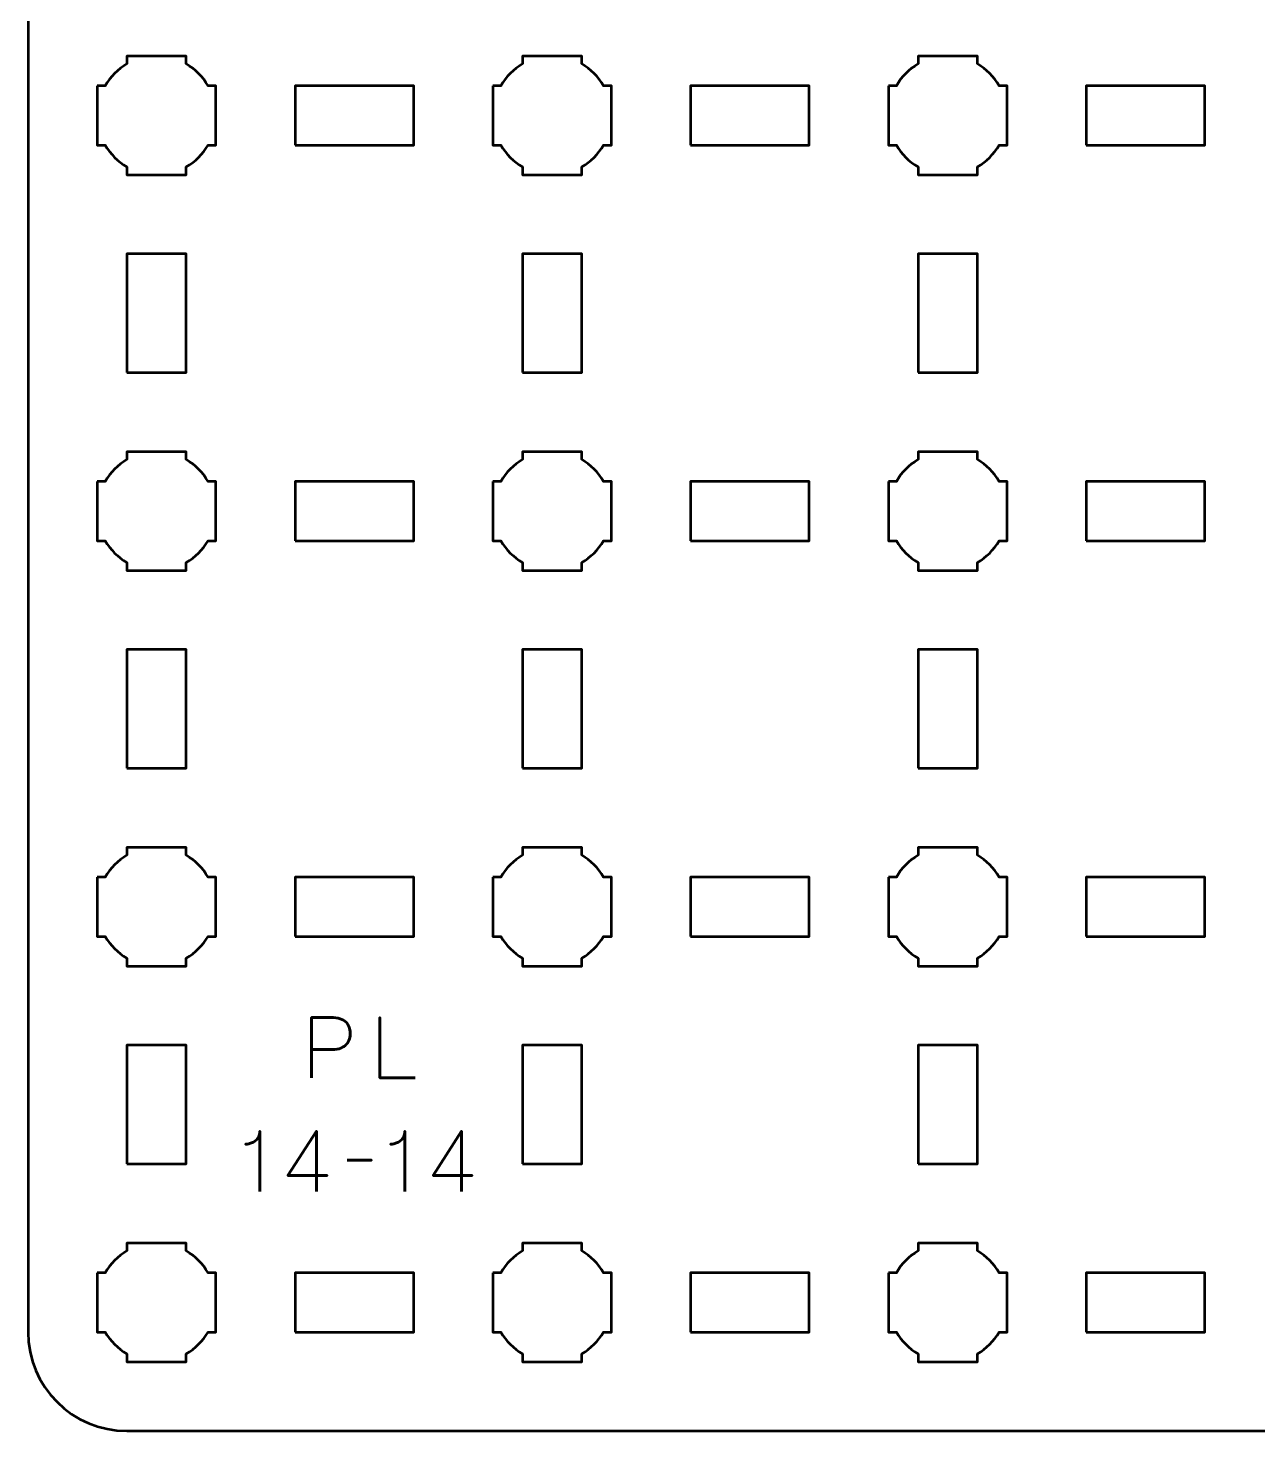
# Model space of a CAD drawing. Header units: centimetres. Extents: x -24.1 to 3.1, y -28.5 to -1.2.
# Drawn here: x -24.15 to -17.93, y -28.5 to -21.41 of the extents above; entities that cross this region are included whole.
import ezdxf

# ---------------------------------------------------------------- set-up
doc = ezdxf.new("R2010")
doc.units = ezdxf.units.CM
doc.header["$MEASUREMENT"] = 0
doc.layers.add('Layer 1', color=7, linetype='Continuous')

msp = doc.modelspace()

# ---------------------------------------------------------------- linework, layer by layer
at = {"layer": 'Layer 1', "color": 250, "lineweight": 53}
for points in [[(-22.8, -22), (-22.2, -22), (-22.2, -21.7), (-22.8, -21.7), (-22.8, -22)], [(-20.8, -22), (-20.2, -22), (-20.2, -21.7), (-20.8, -21.7), (-20.8, -22)], [(-18.8, -22), (-18.2, -22), (-18.2, -21.7), (-18.8, -21.7), (-18.8, -22)], [(-23.65, -23.15), (-23.35, -23.15), (-23.35, -22.55), (-23.65, -22.55), (-23.65, -23.15)], [(-21.65, -23.15), (-21.35, -23.15), (-21.35, -22.55), (-21.65, -22.55), (-21.65, -23.15)], [(-19.65, -23.15), (-19.35, -23.15), (-19.35, -22.55), (-19.65, -22.55), (-19.65, -23.15)], [(-22.8, -24), (-22.2, -24), (-22.2, -23.7), (-22.8, -23.7), (-22.8, -24)], [(-20.8, -24), (-20.2, -24), (-20.2, -23.7), (-20.8, -23.7), (-20.8, -24)], [(-18.8, -24), (-18.2, -24), (-18.2, -23.7), (-18.8, -23.7), (-18.8, -24)], [(-23.65, -25.15), (-23.35, -25.15), (-23.35, -24.55), (-23.65, -24.55), (-23.65, -25.15)], [(-21.65, -25.15), (-21.35, -25.15), (-21.35, -24.55), (-21.65, -24.55), (-21.65, -25.15)], [(-19.65, -25.15), (-19.35, -25.15), (-19.35, -24.55), (-19.65, -24.55), (-19.65, -25.15)], [(-22.8, -26), (-22.2, -26), (-22.2, -25.7), (-22.8, -25.7), (-22.8, -26)], [(-20.8, -26), (-20.2, -26), (-20.2, -25.7), (-20.8, -25.7), (-20.8, -26)], [(-18.8, -26), (-18.2, -26), (-18.2, -25.7), (-18.8, -25.7), (-18.8, -26)], [(-23.65, -27.15), (-23.35, -27.15), (-23.35, -26.55), (-23.65, -26.55), (-23.65, -27.15)], [(-21.65, -27.15), (-21.35, -27.15), (-21.35, -26.55), (-21.65, -26.55), (-21.65, -27.15)], [(-19.65, -27.15), (-19.35, -27.15), (-19.35, -26.55), (-19.65, -26.55), (-19.65, -27.15)], [(-22.8, -28), (-22.2, -28), (-22.2, -27.7), (-22.8, -27.7), (-22.8, -28)], [(-20.8, -28), (-20.2, -28), (-20.2, -27.7), (-20.8, -27.7), (-20.8, -28)], [(-18.8, -28), (-18.2, -28), (-18.2, -27.7), (-18.8, -27.7), (-18.8, -28)]]:
    msp.add_lwpolyline(points, close=True, dxfattribs=at)
msp.add_open_spline([(-24.15, -28), (-24.15, -28), (-24.15, -1.7), (-24.15, -1.7), (-24.15, -1.7), (-24.15, -1.42391), (-23.92609, -1.2), (-23.65, -1.2), (-23.65, -1.2), (-23.65, -1.2), (2.65, -1.2), (2.65, -1.2), (2.65, -1.2), (2.92609, -1.2), (3.15, -1.42391), (3.15, -1.7), (3.15, -1.7), (3.15, -1.7), (3.15, -28), (3.15, -28), (3.15, -28), (3.15, -28.27609), (2.92609, -28.5), (2.65, -28.5), (2.65, -28.5), (2.65, -28.5), (-23.65, -28.5), (-23.65, -28.5), (-23.65, -28.5), (-23.92609, -28.5), (-24.15, -28.27609), (-24.15, -28)], degree=3, knots=[0, 0, 0, 0, 0.125, 0.125, 0.125, 0.125, 0.25, 0.25, 0.25, 0.25, 0.375, 0.375, 0.375, 0.375, 0.5, 0.5, 0.5, 0.5, 0.625, 0.625, 0.625, 0.625, 0.75, 0.75, 0.75, 0.75, 0.875, 0.875, 0.875, 0.875, 1, 1, 1, 1], dxfattribs=at)
at = {"layer": 'Layer 1', "lineweight": 53}
for points in [[(-23.8, -21.7), (-23.8, -21.7), (-23.75985, -21.7), (-23.75985, -21.7), (-23.75985, -21.7), (-23.7335, -21.65447), (-23.69553, -21.6165), (-23.65, -21.59015), (-23.65, -21.59015), (-23.65, -21.59015), (-23.65, -21.55), (-23.65, -21.55), (-23.65, -21.55), (-23.65, -21.55), (-23.5, -21.55), (-23.5, -21.55), (-23.5, -21.55), (-23.5, -21.55), (-23.35, -21.55), (-23.35, -21.55), (-23.35, -21.55), (-23.35, -21.55), (-23.35, -21.59015), (-23.35, -21.59015), (-23.35, -21.59015), (-23.30447, -21.6165), (-23.2665, -21.65447), (-23.24015, -21.7), (-23.24015, -21.7), (-23.24015, -21.7), (-23.2, -21.7), (-23.2, -21.7), (-23.2, -21.7), (-23.2, -21.7), (-23.2, -21.85), (-23.2, -21.85), (-23.2, -21.85), (-23.2, -21.85), (-23.2, -22), (-23.2, -22), (-23.2, -22), (-23.2, -22), (-23.24015, -22), (-23.24015, -22), (-23.24015, -22), (-23.2665, -22.04553), (-23.30447, -22.0835), (-23.35, -22.10985), (-23.35, -22.10985), (-23.35, -22.10985), (-23.35, -22.15), (-23.35, -22.15), (-23.35, -22.15), (-23.35, -22.15), (-23.5, -22.15), (-23.5, -22.15), (-23.5, -22.15), (-23.5, -22.15), (-23.65, -22.15), (-23.65, -22.15), (-23.65, -22.15), (-23.65, -22.15), (-23.65, -22.10985), (-23.65, -22.10985), (-23.65, -22.10985), (-23.69553, -22.0835), (-23.7335, -22.04553), (-23.75985, -22), (-23.75985, -22), (-23.75985, -22), (-23.8, -22), (-23.8, -22), (-23.8, -22), (-23.8, -22), (-23.8, -21.85), (-23.8, -21.85), (-23.8, -21.85), (-23.8, -21.85), (-23.8, -21.7), (-23.8, -21.7)], [(-21.8, -21.7), (-21.8, -21.7), (-21.75985, -21.7), (-21.75985, -21.7), (-21.75985, -21.7), (-21.7335, -21.65447), (-21.69553, -21.6165), (-21.65, -21.59015), (-21.65, -21.59015), (-21.65, -21.59015), (-21.65, -21.55), (-21.65, -21.55), (-21.65, -21.55), (-21.65, -21.55), (-21.5, -21.55), (-21.5, -21.55), (-21.5, -21.55), (-21.5, -21.55), (-21.35, -21.55), (-21.35, -21.55), (-21.35, -21.55), (-21.35, -21.55), (-21.35, -21.59015), (-21.35, -21.59015), (-21.35, -21.59015), (-21.30447, -21.6165), (-21.2665, -21.65447), (-21.24015, -21.7), (-21.24015, -21.7), (-21.24015, -21.7), (-21.2, -21.7), (-21.2, -21.7), (-21.2, -21.7), (-21.2, -21.7), (-21.2, -21.85), (-21.2, -21.85), (-21.2, -21.85), (-21.2, -21.85), (-21.2, -22), (-21.2, -22), (-21.2, -22), (-21.2, -22), (-21.24015, -22), (-21.24015, -22), (-21.24015, -22), (-21.2665, -22.04553), (-21.30447, -22.0835), (-21.35, -22.10985), (-21.35, -22.10985), (-21.35, -22.10985), (-21.35, -22.15), (-21.35, -22.15), (-21.35, -22.15), (-21.35, -22.15), (-21.5, -22.15), (-21.5, -22.15), (-21.5, -22.15), (-21.5, -22.15), (-21.65, -22.15), (-21.65, -22.15), (-21.65, -22.15), (-21.65, -22.15), (-21.65, -22.10985), (-21.65, -22.10985), (-21.65, -22.10985), (-21.69553, -22.0835), (-21.7335, -22.04553), (-21.75985, -22), (-21.75985, -22), (-21.75985, -22), (-21.8, -22), (-21.8, -22), (-21.8, -22), (-21.8, -22), (-21.8, -21.85), (-21.8, -21.85), (-21.8, -21.85), (-21.8, -21.85), (-21.8, -21.7), (-21.8, -21.7)], [(-19.8, -21.7), (-19.8, -21.7), (-19.75985, -21.7), (-19.75985, -21.7), (-19.75985, -21.7), (-19.7335, -21.65447), (-19.69553, -21.6165), (-19.65, -21.59015), (-19.65, -21.59015), (-19.65, -21.59015), (-19.65, -21.55), (-19.65, -21.55), (-19.65, -21.55), (-19.65, -21.55), (-19.5, -21.55), (-19.5, -21.55), (-19.5, -21.55), (-19.5, -21.55), (-19.35, -21.55), (-19.35, -21.55), (-19.35, -21.55), (-19.35, -21.55), (-19.35, -21.59015), (-19.35, -21.59015), (-19.35, -21.59015), (-19.30447, -21.6165), (-19.2665, -21.65447), (-19.24015, -21.7), (-19.24015, -21.7), (-19.24015, -21.7), (-19.2, -21.7), (-19.2, -21.7), (-19.2, -21.7), (-19.2, -21.7), (-19.2, -21.85), (-19.2, -21.85), (-19.2, -21.85), (-19.2, -21.85), (-19.2, -22), (-19.2, -22), (-19.2, -22), (-19.2, -22), (-19.24015, -22), (-19.24015, -22), (-19.24015, -22), (-19.2665, -22.04553), (-19.30447, -22.0835), (-19.35, -22.10985), (-19.35, -22.10985), (-19.35, -22.10985), (-19.35, -22.15), (-19.35, -22.15), (-19.35, -22.15), (-19.35, -22.15), (-19.5, -22.15), (-19.5, -22.15), (-19.5, -22.15), (-19.5, -22.15), (-19.65, -22.15), (-19.65, -22.15), (-19.65, -22.15), (-19.65, -22.15), (-19.65, -22.10985), (-19.65, -22.10985), (-19.65, -22.10985), (-19.69553, -22.0835), (-19.7335, -22.04553), (-19.75985, -22), (-19.75985, -22), (-19.75985, -22), (-19.8, -22), (-19.8, -22), (-19.8, -22), (-19.8, -22), (-19.8, -21.85), (-19.8, -21.85), (-19.8, -21.85), (-19.8, -21.85), (-19.8, -21.7), (-19.8, -21.7)], [(-23.8, -23.7), (-23.8, -23.7), (-23.75985, -23.7), (-23.75985, -23.7), (-23.75985, -23.7), (-23.7335, -23.65447), (-23.69553, -23.6165), (-23.65, -23.59015), (-23.65, -23.59015), (-23.65, -23.59015), (-23.65, -23.55), (-23.65, -23.55), (-23.65, -23.55), (-23.65, -23.55), (-23.5, -23.55), (-23.5, -23.55), (-23.5, -23.55), (-23.5, -23.55), (-23.35, -23.55), (-23.35, -23.55), (-23.35, -23.55), (-23.35, -23.55), (-23.35, -23.59015), (-23.35, -23.59015), (-23.35, -23.59015), (-23.30447, -23.6165), (-23.2665, -23.65447), (-23.24015, -23.7), (-23.24015, -23.7), (-23.24015, -23.7), (-23.2, -23.7), (-23.2, -23.7), (-23.2, -23.7), (-23.2, -23.7), (-23.2, -23.85), (-23.2, -23.85), (-23.2, -23.85), (-23.2, -23.85), (-23.2, -24), (-23.2, -24), (-23.2, -24), (-23.2, -24), (-23.24015, -24), (-23.24015, -24), (-23.24015, -24), (-23.2665, -24.04553), (-23.30447, -24.0835), (-23.35, -24.10985), (-23.35, -24.10985), (-23.35, -24.10985), (-23.35, -24.15), (-23.35, -24.15), (-23.35, -24.15), (-23.35, -24.15), (-23.5, -24.15), (-23.5, -24.15), (-23.5, -24.15), (-23.5, -24.15), (-23.65, -24.15), (-23.65, -24.15), (-23.65, -24.15), (-23.65, -24.15), (-23.65, -24.10985), (-23.65, -24.10985), (-23.65, -24.10985), (-23.69553, -24.0835), (-23.7335, -24.04553), (-23.75985, -24), (-23.75985, -24), (-23.75985, -24), (-23.8, -24), (-23.8, -24), (-23.8, -24), (-23.8, -24), (-23.8, -23.85), (-23.8, -23.85), (-23.8, -23.85), (-23.8, -23.85), (-23.8, -23.7), (-23.8, -23.7)], [(-21.8, -23.7), (-21.8, -23.7), (-21.75985, -23.7), (-21.75985, -23.7), (-21.75985, -23.7), (-21.7335, -23.65447), (-21.69553, -23.6165), (-21.65, -23.59015), (-21.65, -23.59015), (-21.65, -23.59015), (-21.65, -23.55), (-21.65, -23.55), (-21.65, -23.55), (-21.65, -23.55), (-21.5, -23.55), (-21.5, -23.55), (-21.5, -23.55), (-21.5, -23.55), (-21.35, -23.55), (-21.35, -23.55), (-21.35, -23.55), (-21.35, -23.55), (-21.35, -23.59015), (-21.35, -23.59015), (-21.35, -23.59015), (-21.30447, -23.6165), (-21.2665, -23.65447), (-21.24015, -23.7), (-21.24015, -23.7), (-21.24015, -23.7), (-21.2, -23.7), (-21.2, -23.7), (-21.2, -23.7), (-21.2, -23.7), (-21.2, -23.85), (-21.2, -23.85), (-21.2, -23.85), (-21.2, -23.85), (-21.2, -24), (-21.2, -24), (-21.2, -24), (-21.2, -24), (-21.24015, -24), (-21.24015, -24), (-21.24015, -24), (-21.2665, -24.04553), (-21.30447, -24.0835), (-21.35, -24.10985), (-21.35, -24.10985), (-21.35, -24.10985), (-21.35, -24.15), (-21.35, -24.15), (-21.35, -24.15), (-21.35, -24.15), (-21.5, -24.15), (-21.5, -24.15), (-21.5, -24.15), (-21.5, -24.15), (-21.65, -24.15), (-21.65, -24.15), (-21.65, -24.15), (-21.65, -24.15), (-21.65, -24.10985), (-21.65, -24.10985), (-21.65, -24.10985), (-21.69553, -24.0835), (-21.7335, -24.04553), (-21.75985, -24), (-21.75985, -24), (-21.75985, -24), (-21.8, -24), (-21.8, -24), (-21.8, -24), (-21.8, -24), (-21.8, -23.85), (-21.8, -23.85), (-21.8, -23.85), (-21.8, -23.85), (-21.8, -23.7), (-21.8, -23.7)], [(-19.8, -23.7), (-19.8, -23.7), (-19.75985, -23.7), (-19.75985, -23.7), (-19.75985, -23.7), (-19.7335, -23.65447), (-19.69553, -23.6165), (-19.65, -23.59015), (-19.65, -23.59015), (-19.65, -23.59015), (-19.65, -23.55), (-19.65, -23.55), (-19.65, -23.55), (-19.65, -23.55), (-19.5, -23.55), (-19.5, -23.55), (-19.5, -23.55), (-19.5, -23.55), (-19.35, -23.55), (-19.35, -23.55), (-19.35, -23.55), (-19.35, -23.55), (-19.35, -23.59015), (-19.35, -23.59015), (-19.35, -23.59015), (-19.30447, -23.6165), (-19.2665, -23.65447), (-19.24015, -23.7), (-19.24015, -23.7), (-19.24015, -23.7), (-19.2, -23.7), (-19.2, -23.7), (-19.2, -23.7), (-19.2, -23.7), (-19.2, -23.85), (-19.2, -23.85), (-19.2, -23.85), (-19.2, -23.85), (-19.2, -24), (-19.2, -24), (-19.2, -24), (-19.2, -24), (-19.24015, -24), (-19.24015, -24), (-19.24015, -24), (-19.2665, -24.04553), (-19.30447, -24.0835), (-19.35, -24.10985), (-19.35, -24.10985), (-19.35, -24.10985), (-19.35, -24.15), (-19.35, -24.15), (-19.35, -24.15), (-19.35, -24.15), (-19.5, -24.15), (-19.5, -24.15), (-19.5, -24.15), (-19.5, -24.15), (-19.65, -24.15), (-19.65, -24.15), (-19.65, -24.15), (-19.65, -24.15), (-19.65, -24.10985), (-19.65, -24.10985), (-19.65, -24.10985), (-19.69553, -24.0835), (-19.7335, -24.04553), (-19.75985, -24), (-19.75985, -24), (-19.75985, -24), (-19.8, -24), (-19.8, -24), (-19.8, -24), (-19.8, -24), (-19.8, -23.85), (-19.8, -23.85), (-19.8, -23.85), (-19.8, -23.85), (-19.8, -23.7), (-19.8, -23.7)], [(-23.8, -25.7), (-23.8, -25.7), (-23.75985, -25.7), (-23.75985, -25.7), (-23.75985, -25.7), (-23.7335, -25.65447), (-23.69553, -25.6165), (-23.65, -25.59015), (-23.65, -25.59015), (-23.65, -25.59015), (-23.65, -25.55), (-23.65, -25.55), (-23.65, -25.55), (-23.65, -25.55), (-23.5, -25.55), (-23.5, -25.55), (-23.5, -25.55), (-23.5, -25.55), (-23.35, -25.55), (-23.35, -25.55), (-23.35, -25.55), (-23.35, -25.55), (-23.35, -25.59015), (-23.35, -25.59015), (-23.35, -25.59015), (-23.30447, -25.6165), (-23.2665, -25.65447), (-23.24015, -25.7), (-23.24015, -25.7), (-23.24015, -25.7), (-23.2, -25.7), (-23.2, -25.7), (-23.2, -25.7), (-23.2, -25.7), (-23.2, -25.85), (-23.2, -25.85), (-23.2, -25.85), (-23.2, -25.85), (-23.2, -26), (-23.2, -26), (-23.2, -26), (-23.2, -26), (-23.24015, -26), (-23.24015, -26), (-23.24015, -26), (-23.2665, -26.04553), (-23.30447, -26.0835), (-23.35, -26.10985), (-23.35, -26.10985), (-23.35, -26.10985), (-23.35, -26.15), (-23.35, -26.15), (-23.35, -26.15), (-23.35, -26.15), (-23.5, -26.15), (-23.5, -26.15), (-23.5, -26.15), (-23.5, -26.15), (-23.65, -26.15), (-23.65, -26.15), (-23.65, -26.15), (-23.65, -26.15), (-23.65, -26.10985), (-23.65, -26.10985), (-23.65, -26.10985), (-23.69553, -26.0835), (-23.7335, -26.04553), (-23.75985, -26), (-23.75985, -26), (-23.75985, -26), (-23.8, -26), (-23.8, -26), (-23.8, -26), (-23.8, -26), (-23.8, -25.85), (-23.8, -25.85), (-23.8, -25.85), (-23.8, -25.85), (-23.8, -25.7), (-23.8, -25.7)], [(-21.8, -25.7), (-21.8, -25.7), (-21.75985, -25.7), (-21.75985, -25.7), (-21.75985, -25.7), (-21.7335, -25.65447), (-21.69553, -25.6165), (-21.65, -25.59015), (-21.65, -25.59015), (-21.65, -25.59015), (-21.65, -25.55), (-21.65, -25.55), (-21.65, -25.55), (-21.65, -25.55), (-21.5, -25.55), (-21.5, -25.55), (-21.5, -25.55), (-21.5, -25.55), (-21.35, -25.55), (-21.35, -25.55), (-21.35, -25.55), (-21.35, -25.55), (-21.35, -25.59015), (-21.35, -25.59015), (-21.35, -25.59015), (-21.30447, -25.6165), (-21.2665, -25.65447), (-21.24015, -25.7), (-21.24015, -25.7), (-21.24015, -25.7), (-21.2, -25.7), (-21.2, -25.7), (-21.2, -25.7), (-21.2, -25.7), (-21.2, -25.85), (-21.2, -25.85), (-21.2, -25.85), (-21.2, -25.85), (-21.2, -26), (-21.2, -26), (-21.2, -26), (-21.2, -26), (-21.24015, -26), (-21.24015, -26), (-21.24015, -26), (-21.2665, -26.04553), (-21.30447, -26.0835), (-21.35, -26.10985), (-21.35, -26.10985), (-21.35, -26.10985), (-21.35, -26.15), (-21.35, -26.15), (-21.35, -26.15), (-21.35, -26.15), (-21.5, -26.15), (-21.5, -26.15), (-21.5, -26.15), (-21.5, -26.15), (-21.65, -26.15), (-21.65, -26.15), (-21.65, -26.15), (-21.65, -26.15), (-21.65, -26.10985), (-21.65, -26.10985), (-21.65, -26.10985), (-21.69553, -26.0835), (-21.7335, -26.04553), (-21.75985, -26), (-21.75985, -26), (-21.75985, -26), (-21.8, -26), (-21.8, -26), (-21.8, -26), (-21.8, -26), (-21.8, -25.85), (-21.8, -25.85), (-21.8, -25.85), (-21.8, -25.85), (-21.8, -25.7), (-21.8, -25.7)], [(-19.8, -25.7), (-19.8, -25.7), (-19.75985, -25.7), (-19.75985, -25.7), (-19.75985, -25.7), (-19.7335, -25.65447), (-19.69553, -25.6165), (-19.65, -25.59015), (-19.65, -25.59015), (-19.65, -25.59015), (-19.65, -25.55), (-19.65, -25.55), (-19.65, -25.55), (-19.65, -25.55), (-19.5, -25.55), (-19.5, -25.55), (-19.5, -25.55), (-19.5, -25.55), (-19.35, -25.55), (-19.35, -25.55), (-19.35, -25.55), (-19.35, -25.55), (-19.35, -25.59015), (-19.35, -25.59015), (-19.35, -25.59015), (-19.30447, -25.6165), (-19.2665, -25.65447), (-19.24015, -25.7), (-19.24015, -25.7), (-19.24015, -25.7), (-19.2, -25.7), (-19.2, -25.7), (-19.2, -25.7), (-19.2, -25.7), (-19.2, -25.85), (-19.2, -25.85), (-19.2, -25.85), (-19.2, -25.85), (-19.2, -26), (-19.2, -26), (-19.2, -26), (-19.2, -26), (-19.24015, -26), (-19.24015, -26), (-19.24015, -26), (-19.2665, -26.04553), (-19.30447, -26.0835), (-19.35, -26.10985), (-19.35, -26.10985), (-19.35, -26.10985), (-19.35, -26.15), (-19.35, -26.15), (-19.35, -26.15), (-19.35, -26.15), (-19.5, -26.15), (-19.5, -26.15), (-19.5, -26.15), (-19.5, -26.15), (-19.65, -26.15), (-19.65, -26.15), (-19.65, -26.15), (-19.65, -26.15), (-19.65, -26.10985), (-19.65, -26.10985), (-19.65, -26.10985), (-19.69553, -26.0835), (-19.7335, -26.04553), (-19.75985, -26), (-19.75985, -26), (-19.75985, -26), (-19.8, -26), (-19.8, -26), (-19.8, -26), (-19.8, -26), (-19.8, -25.85), (-19.8, -25.85), (-19.8, -25.85), (-19.8, -25.85), (-19.8, -25.7), (-19.8, -25.7)], [(-23.8, -27.7), (-23.8, -27.7), (-23.75985, -27.7), (-23.75985, -27.7), (-23.75985, -27.7), (-23.7335, -27.65447), (-23.69553, -27.6165), (-23.65, -27.59015), (-23.65, -27.59015), (-23.65, -27.59015), (-23.65, -27.55), (-23.65, -27.55), (-23.65, -27.55), (-23.65, -27.55), (-23.5, -27.55), (-23.5, -27.55), (-23.5, -27.55), (-23.5, -27.55), (-23.35, -27.55), (-23.35, -27.55), (-23.35, -27.55), (-23.35, -27.55), (-23.35, -27.59015), (-23.35, -27.59015), (-23.35, -27.59015), (-23.30447, -27.6165), (-23.2665, -27.65447), (-23.24015, -27.7), (-23.24015, -27.7), (-23.24015, -27.7), (-23.2, -27.7), (-23.2, -27.7), (-23.2, -27.7), (-23.2, -27.7), (-23.2, -27.85), (-23.2, -27.85), (-23.2, -27.85), (-23.2, -27.85), (-23.2, -28), (-23.2, -28), (-23.2, -28), (-23.2, -28), (-23.24015, -28), (-23.24015, -28), (-23.24015, -28), (-23.2665, -28.04553), (-23.30447, -28.0835), (-23.35, -28.10985), (-23.35, -28.10985), (-23.35, -28.10985), (-23.35, -28.15), (-23.35, -28.15), (-23.35, -28.15), (-23.35, -28.15), (-23.5, -28.15), (-23.5, -28.15), (-23.5, -28.15), (-23.5, -28.15), (-23.65, -28.15), (-23.65, -28.15), (-23.65, -28.15), (-23.65, -28.15), (-23.65, -28.10985), (-23.65, -28.10985), (-23.65, -28.10985), (-23.69553, -28.0835), (-23.7335, -28.04553), (-23.75985, -28), (-23.75985, -28), (-23.75985, -28), (-23.8, -28), (-23.8, -28), (-23.8, -28), (-23.8, -28), (-23.8, -27.85), (-23.8, -27.85), (-23.8, -27.85), (-23.8, -27.85), (-23.8, -27.7), (-23.8, -27.7)], [(-21.8, -27.7), (-21.8, -27.7), (-21.75985, -27.7), (-21.75985, -27.7), (-21.75985, -27.7), (-21.7335, -27.65447), (-21.69553, -27.6165), (-21.65, -27.59015), (-21.65, -27.59015), (-21.65, -27.59015), (-21.65, -27.55), (-21.65, -27.55), (-21.65, -27.55), (-21.65, -27.55), (-21.5, -27.55), (-21.5, -27.55), (-21.5, -27.55), (-21.5, -27.55), (-21.35, -27.55), (-21.35, -27.55), (-21.35, -27.55), (-21.35, -27.55), (-21.35, -27.59015), (-21.35, -27.59015), (-21.35, -27.59015), (-21.30447, -27.6165), (-21.2665, -27.65447), (-21.24015, -27.7), (-21.24015, -27.7), (-21.24015, -27.7), (-21.2, -27.7), (-21.2, -27.7), (-21.2, -27.7), (-21.2, -27.7), (-21.2, -27.85), (-21.2, -27.85), (-21.2, -27.85), (-21.2, -27.85), (-21.2, -28), (-21.2, -28), (-21.2, -28), (-21.2, -28), (-21.24015, -28), (-21.24015, -28), (-21.24015, -28), (-21.2665, -28.04553), (-21.30447, -28.0835), (-21.35, -28.10985), (-21.35, -28.10985), (-21.35, -28.10985), (-21.35, -28.15), (-21.35, -28.15), (-21.35, -28.15), (-21.35, -28.15), (-21.5, -28.15), (-21.5, -28.15), (-21.5, -28.15), (-21.5, -28.15), (-21.65, -28.15), (-21.65, -28.15), (-21.65, -28.15), (-21.65, -28.15), (-21.65, -28.10985), (-21.65, -28.10985), (-21.65, -28.10985), (-21.69553, -28.0835), (-21.7335, -28.04553), (-21.75985, -28), (-21.75985, -28), (-21.75985, -28), (-21.8, -28), (-21.8, -28), (-21.8, -28), (-21.8, -28), (-21.8, -27.85), (-21.8, -27.85), (-21.8, -27.85), (-21.8, -27.85), (-21.8, -27.7), (-21.8, -27.7)], [(-19.8, -27.7), (-19.8, -27.7), (-19.75985, -27.7), (-19.75985, -27.7), (-19.75985, -27.7), (-19.7335, -27.65447), (-19.69553, -27.6165), (-19.65, -27.59015), (-19.65, -27.59015), (-19.65, -27.59015), (-19.65, -27.55), (-19.65, -27.55), (-19.65, -27.55), (-19.65, -27.55), (-19.5, -27.55), (-19.5, -27.55), (-19.5, -27.55), (-19.5, -27.55), (-19.35, -27.55), (-19.35, -27.55), (-19.35, -27.55), (-19.35, -27.55), (-19.35, -27.59015), (-19.35, -27.59015), (-19.35, -27.59015), (-19.30447, -27.6165), (-19.2665, -27.65447), (-19.24015, -27.7), (-19.24015, -27.7), (-19.24015, -27.7), (-19.2, -27.7), (-19.2, -27.7), (-19.2, -27.7), (-19.2, -27.7), (-19.2, -27.85), (-19.2, -27.85), (-19.2, -27.85), (-19.2, -27.85), (-19.2, -28), (-19.2, -28), (-19.2, -28), (-19.2, -28), (-19.24015, -28), (-19.24015, -28), (-19.24015, -28), (-19.2665, -28.04553), (-19.30447, -28.0835), (-19.35, -28.10985), (-19.35, -28.10985), (-19.35, -28.10985), (-19.35, -28.15), (-19.35, -28.15), (-19.35, -28.15), (-19.35, -28.15), (-19.5, -28.15), (-19.5, -28.15), (-19.5, -28.15), (-19.5, -28.15), (-19.65, -28.15), (-19.65, -28.15), (-19.65, -28.15), (-19.65, -28.15), (-19.65, -28.10985), (-19.65, -28.10985), (-19.65, -28.10985), (-19.69553, -28.0835), (-19.7335, -28.04553), (-19.75985, -28), (-19.75985, -28), (-19.75985, -28), (-19.8, -28), (-19.8, -28), (-19.8, -28), (-19.8, -28), (-19.8, -27.85), (-19.8, -27.85), (-19.8, -27.85), (-19.8, -27.85), (-19.8, -27.7), (-19.8, -27.7)]]:
    msp.add_open_spline(points, degree=3, knots=[0, 0, 0, 0, 0.05, 0.05, 0.05, 0.05, 0.1, 0.1, 0.1, 0.1, 0.15, 0.15, 0.15, 0.15, 0.2, 0.2, 0.2, 0.2, 0.25, 0.25, 0.25, 0.25, 0.3, 0.3, 0.3, 0.3, 0.35, 0.35, 0.35, 0.35, 0.4, 0.4, 0.4, 0.4, 0.45, 0.45, 0.45, 0.45, 0.5, 0.5, 0.5, 0.5, 0.55, 0.55, 0.55, 0.55, 0.6, 0.6, 0.6, 0.6, 0.65, 0.65, 0.65, 0.65, 0.7, 0.7, 0.7, 0.7, 0.75, 0.75, 0.75, 0.75, 0.8, 0.8, 0.8, 0.8, 0.85, 0.85, 0.85, 0.85, 0.9, 0.9, 0.9, 0.9, 0.95, 0.95, 0.95, 0.95, 1, 1, 1, 1], dxfattribs=at)
at = {"layer": 'Layer 1', "color": 5, "lineweight": 53}
for points, knots in [([(-22.71716, -26.71494), (-22.71716, -26.71494), (-22.71716, -26.40972), (-22.71716, -26.40972), (-22.71716, -26.40972), (-22.71716, -26.40972), (-22.61979, -26.40972), (-22.61979, -26.40972), (-22.61979, -26.40972), (-22.60032, -26.40979), (-22.58431, -26.41198), (-22.57168, -26.41621), (-22.57168, -26.41621), (-22.55912, -26.42037), (-22.54924, -26.42616), (-22.54211, -26.4335), (-22.54211, -26.4335), (-22.53499, -26.44076), (-22.52991, -26.44909), (-22.5268, -26.45847), (-22.5268, -26.45847), (-22.52377, -26.46786), (-22.52201, -26.47766), (-22.52158, -26.48804), (-22.52158, -26.48804), (-22.52109, -26.49841), (-22.52229, -26.50857), (-22.52511, -26.51844), (-22.52511, -26.51844), (-22.528, -26.52832), (-22.53287, -26.53728), (-22.53986, -26.54533), (-22.53986, -26.54533), (-22.54677, -26.55337), (-22.55615, -26.55979), (-22.56794, -26.56452), (-22.56794, -26.56452), (-22.57972, -26.56931), (-22.59432, -26.57171), (-22.61175, -26.57185), (-22.61175, -26.57185), (-22.61175, -26.57185), (-22.71716, -26.57185), (-22.71716, -26.57185), (-22.71716, -26.57185), (-22.71716, -26.57185), (-22.61175, -26.57185), (-22.61175, -26.57185), (-22.61175, -26.57185), (-22.59468, -26.57171), (-22.58021, -26.56931), (-22.5685, -26.56452), (-22.5685, -26.56452), (-22.55672, -26.55979), (-22.54733, -26.55337), (-22.54028, -26.54533), (-22.54028, -26.54533), (-22.53329, -26.53728), (-22.52828, -26.52832), (-22.52532, -26.51844), (-22.52532, -26.51844), (-22.52236, -26.50857), (-22.52109, -26.49841), (-22.52158, -26.48804), (-22.52158, -26.48804), (-22.52201, -26.47766), (-22.52377, -26.46786), (-22.52694, -26.45847), (-22.52694, -26.45847), (-22.53005, -26.44909), (-22.53527, -26.44076), (-22.5424, -26.4335), (-22.5424, -26.4335), (-22.54959, -26.42616), (-22.55947, -26.42037), (-22.57203, -26.41621), (-22.57203, -26.41621), (-22.58466, -26.41198), (-22.60053, -26.40979), (-22.61979, -26.40972), (-22.61979, -26.40972), (-22.61979, -26.40972), (-22.71716, -26.40972), (-22.71716, -26.40972), (-22.71716, -26.40972), (-22.71716, -26.40972), (-22.71716, -26.71494), (-22.71716, -26.71494)], [0, 0, 0, 0, 0.0454545, 0.0454545, 0.0454545, 0.0454545, 0.0909091, 0.0909091, 0.0909091, 0.0909091, 0.1363636, 0.1363636, 0.1363636, 0.1363636, 0.1818182, 0.1818182, 0.1818182, 0.1818182, 0.2272727, 0.2272727, 0.2272727, 0.2272727, 0.2727273, 0.2727273, 0.2727273, 0.2727273, 0.3181818, 0.3181818, 0.3181818, 0.3181818, 0.3636364, 0.3636364, 0.3636364, 0.3636364, 0.4090909, 0.4090909, 0.4090909, 0.4090909, 0.4545455, 0.4545455, 0.4545455, 0.4545455, 0.5, 0.5, 0.5, 0.5, 0.5454545, 0.5454545, 0.5454545, 0.5454545, 0.5909091, 0.5909091, 0.5909091, 0.5909091, 0.6363636, 0.6363636, 0.6363636, 0.6363636, 0.6818182, 0.6818182, 0.6818182, 0.6818182, 0.7272727, 0.7272727, 0.7272727, 0.7272727, 0.7727273, 0.7727273, 0.7727273, 0.7727273, 0.8181818, 0.8181818, 0.8181818, 0.8181818, 0.8636364, 0.8636364, 0.8636364, 0.8636364, 0.9090909, 0.9090909, 0.9090909, 0.9090909, 0.9545455, 0.9545455, 0.9545455, 0.9545455, 1, 1, 1, 1]), ([(-22.19266, -26.71494), (-22.19266, -26.71494), (-22.37088, -26.71494), (-22.37088, -26.71494), (-22.37088, -26.71494), (-22.37088, -26.71494), (-22.37088, -26.40972), (-22.37088, -26.40972), (-22.37088, -26.40972), (-22.37088, -26.40972), (-22.37088, -26.71494), (-22.37088, -26.71494), (-22.37088, -26.71494), (-22.37088, -26.71494), (-22.19266, -26.71494), (-22.19266, -26.71494)], [0, 0, 0, 0, 0.25, 0.25, 0.25, 0.25, 0.5, 0.5, 0.5, 0.5, 0.75, 0.75, 0.75, 0.75, 1, 1, 1, 1]), ([(-22.97793, -27.29025), (-22.97793, -27.29025), (-22.97793, -26.98503), (-22.97793, -26.98503), (-22.97793, -26.98503), (-22.978, -26.9954), (-22.97984, -27.00429), (-22.98337, -27.0117), (-22.98337, -27.0117), (-22.98682, -27.01918), (-22.99141, -27.02532), (-22.99705, -27.03025), (-22.99705, -27.03025), (-23.0027, -27.03519), (-23.00877, -27.03914), (-23.01526, -27.04211), (-23.01526, -27.04211), (-23.02175, -27.045), (-23.02803, -27.04719), (-23.0341, -27.04853), (-23.0341, -27.04853), (-23.04023, -27.04994), (-23.04546, -27.05079), (-23.0499, -27.05107), (-23.0499, -27.05107), (-23.04546, -27.05079), (-23.04023, -27.04994), (-23.0341, -27.04853), (-23.0341, -27.04853), (-23.02803, -27.04719), (-23.02175, -27.045), (-23.01526, -27.04211), (-23.01526, -27.04211), (-23.00877, -27.03914), (-23.0027, -27.03519), (-22.99705, -27.03025), (-22.99705, -27.03025), (-22.99141, -27.02532), (-22.98682, -27.01918), (-22.98337, -27.0117), (-22.98337, -27.0117), (-22.97984, -27.00429), (-22.978, -26.9954), (-22.97793, -26.98503), (-22.97793, -26.98503), (-22.97793, -26.98503), (-22.97793, -27.29025), (-22.97793, -27.29025)], [0, 0, 0, 0, 0.0833333, 0.0833333, 0.0833333, 0.0833333, 0.1666667, 0.1666667, 0.1666667, 0.1666667, 0.25, 0.25, 0.25, 0.25, 0.3333333, 0.3333333, 0.3333333, 0.3333333, 0.4166667, 0.4166667, 0.4166667, 0.4166667, 0.5, 0.5, 0.5, 0.5, 0.5833333, 0.5833333, 0.5833333, 0.5833333, 0.6666667, 0.6666667, 0.6666667, 0.6666667, 0.75, 0.75, 0.75, 0.75, 0.8333333, 0.8333333, 0.8333333, 0.8333333, 0.9166667, 0.9166667, 0.9166667, 0.9166667, 1, 1, 1, 1]), ([(-22.69177, -27.29025), (-22.69177, -27.29025), (-22.69177, -26.98503), (-22.69177, -26.98503), (-22.69177, -26.98503), (-22.69177, -26.98503), (-22.8357, -27.20897), (-22.8357, -27.20897), (-22.8357, -27.20897), (-22.8357, -27.20897), (-22.63758, -27.20897), (-22.63758, -27.20897), (-22.63758, -27.20897), (-22.63758, -27.20897), (-22.8357, -27.20897), (-22.8357, -27.20897), (-22.8357, -27.20897), (-22.8357, -27.20897), (-22.69177, -26.98503), (-22.69177, -26.98503), (-22.69177, -26.98503), (-22.69177, -26.98503), (-22.69177, -27.29025), (-22.69177, -27.29025)], [0, 0, 0, 0, 0.1666667, 0.1666667, 0.1666667, 0.1666667, 0.3333333, 0.3333333, 0.3333333, 0.3333333, 0.5, 0.5, 0.5, 0.5, 0.6666667, 0.6666667, 0.6666667, 0.6666667, 0.8333333, 0.8333333, 0.8333333, 0.8333333, 1, 1, 1, 1]), ([(-22.24473, -27.29025), (-22.24473, -27.29025), (-22.24473, -26.98503), (-22.24473, -26.98503), (-22.24473, -26.98503), (-22.2448, -26.9954), (-22.24664, -27.00429), (-22.25017, -27.0117), (-22.25017, -27.0117), (-22.25362, -27.01918), (-22.25821, -27.02532), (-22.26385, -27.03025), (-22.26385, -27.03025), (-22.2695, -27.03519), (-22.27557, -27.03914), (-22.28206, -27.04211), (-22.28206, -27.04211), (-22.28855, -27.045), (-22.29483, -27.04719), (-22.3009, -27.04853), (-22.3009, -27.04853), (-22.30703, -27.04994), (-22.31226, -27.05079), (-22.3167, -27.05107), (-22.3167, -27.05107), (-22.31226, -27.05079), (-22.30703, -27.04994), (-22.3009, -27.04853), (-22.3009, -27.04853), (-22.29483, -27.04719), (-22.28855, -27.045), (-22.28206, -27.04211), (-22.28206, -27.04211), (-22.27557, -27.03914), (-22.2695, -27.03519), (-22.26385, -27.03025), (-22.26385, -27.03025), (-22.25821, -27.02532), (-22.25362, -27.01918), (-22.25017, -27.0117), (-22.25017, -27.0117), (-22.24664, -27.00429), (-22.2448, -26.9954), (-22.24473, -26.98503), (-22.24473, -26.98503), (-22.24473, -26.98503), (-22.24473, -27.29025), (-22.24473, -27.29025)], [0, 0, 0, 0, 0.0833333, 0.0833333, 0.0833333, 0.0833333, 0.1666667, 0.1666667, 0.1666667, 0.1666667, 0.25, 0.25, 0.25, 0.25, 0.3333333, 0.3333333, 0.3333333, 0.3333333, 0.4166667, 0.4166667, 0.4166667, 0.4166667, 0.5, 0.5, 0.5, 0.5, 0.5833333, 0.5833333, 0.5833333, 0.5833333, 0.6666667, 0.6666667, 0.6666667, 0.6666667, 0.75, 0.75, 0.75, 0.75, 0.8333333, 0.8333333, 0.8333333, 0.8333333, 0.9166667, 0.9166667, 0.9166667, 0.9166667, 1, 1, 1, 1]), ([(-21.95857, -27.29025), (-21.95857, -27.29025), (-21.95857, -26.98503), (-21.95857, -26.98503), (-21.95857, -26.98503), (-21.95857, -26.98503), (-22.1025, -27.20897), (-22.1025, -27.20897), (-22.1025, -27.20897), (-22.1025, -27.20897), (-21.90438, -27.20897), (-21.90438, -27.20897), (-21.90438, -27.20897), (-21.90438, -27.20897), (-22.1025, -27.20897), (-22.1025, -27.20897), (-22.1025, -27.20897), (-22.1025, -27.20897), (-21.95857, -26.98503), (-21.95857, -26.98503), (-21.95857, -26.98503), (-21.95857, -26.98503), (-21.95857, -27.29025), (-21.95857, -27.29025)], [0, 0, 0, 0, 0.1666667, 0.1666667, 0.1666667, 0.1666667, 0.3333333, 0.3333333, 0.3333333, 0.3333333, 0.5, 0.5, 0.5, 0.5, 0.6666667, 0.6666667, 0.6666667, 0.6666667, 0.8333333, 0.8333333, 0.8333333, 0.8333333, 1, 1, 1, 1]), ([(-22.53683, -27.13065), (-22.53683, -27.13065), (-22.41364, -27.13065), (-22.41364, -27.13065), (-22.41364, -27.13065), (-22.41364, -27.13065), (-22.53683, -27.13065), (-22.53683, -27.13065)], [0, 0, 0, 0, 0.5, 0.5, 0.5, 0.5, 1, 1, 1, 1])]:
    msp.add_open_spline(points, degree=3, knots=knots, dxfattribs=at)

doc.saveas('drawing.dxf')
